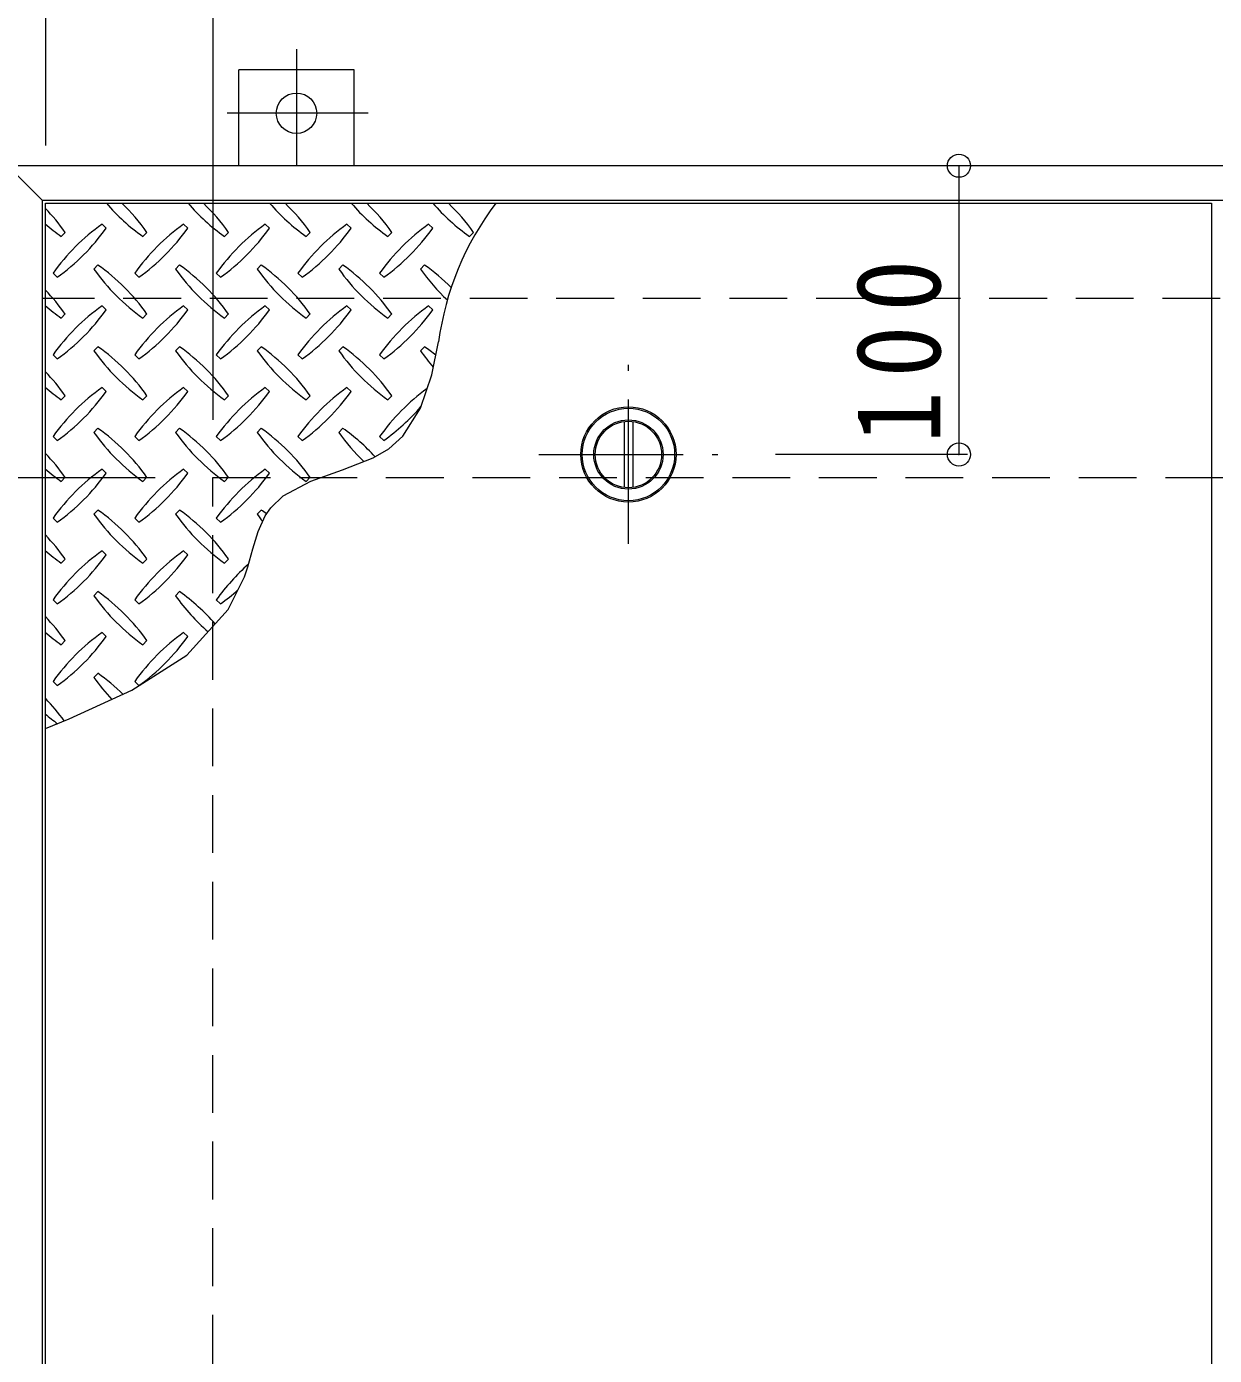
# Model space of a CAD drawing. Units: millimetres at full size, sheet at 1:10; details may follow other scales. Extents: x -2620 to 2604, y -1962 to 1618.
# Drawn here: x -2099.8 to -1688.3, y 700.7 to 1160.9 of the extents above; entities that cross this region are included whole.
import ezdxf

# ---------------------------------------------------------------- set-up
doc = ezdxf.new("R2010")
doc.units = ezdxf.units.MM
doc.header["$LTSCALE"] = 10
doc.header["$PDMODE"] = 32
doc.header["$PDSIZE"] = 8
doc.linetypes.add('CHAIN1', pattern=[8, 5, -1, 1, -1])
doc.linetypes.add('DASHED2', pattern=[3, 2, -1])
for name, color, linetype, lineweight in [('0-1', 2, 'DASHED2', 9), ('0-2', 3, 'Continuous', 9), ('0-3', 2, 'Continuous', 9), ('0-9', 134, 'Continuous', 5), ('0-C', 2, 'Continuous', 9), ('0-E', 3, 'Continuous', 9), ('0-F', 7, 'Continuous', 9)]:
    doc.layers.add(name, color=color, linetype=linetype, lineweight=lineweight)
doc.styles.add('ＭＳ ゴシック', font='')
doc.styles.get('ＭＳ ゴシック').set_extended_font_data('MS Gothic')

msp = doc.modelspace()

# ---------------------------------------------------------------- linework, layer by layer
at = {"layer": '0-1'}
for p, q in [((-876.33, 1066.74), (-2094.33, 1066.74)), ((-2035.33, 304.74), (-2035.33, 1004.74)), ((-2035.33, 1004.74), (-935.33, 1004.74))]:
    msp.add_line(p, q, dxfattribs=at)
at = {"layer": '0-2'}
for p, q in [((-2093.33, 209.74), (-2093.33, 1099.74)), ((-2093.33, 1099.74), (-1689.33, 1099.74)), ((-1689.33, 1099.74), (-1689.33, 209.74))]:
    msp.add_line(p, q, dxfattribs=at)
msp.add_circle((-1891.33, 1012.74), 16.5, dxfattribs=at)
at = {"layer": '0-3'}
for p, q in [((-2106.33, 1112.74), (-2094.33, 1100.74)), ((-864.33, 1112.74), (-2106.33, 1112.74)), ((-2094.33, 208.74), (-2094.33, 1100.74)), ((-876.33, 1100.74), (-2094.33, 1100.74))]:
    msp.add_line(p, q, dxfattribs=at)
at = {"layer": '0-9'}
for p, q in [((-2072.28, 1091.09), (-2073.69, 1092.51)), ((-2043.99, 1091.09), (-2045.41, 1092.51)), ((-2015.71, 1091.09), (-2017.12, 1092.51)), ((-1987.43, 1091.09), (-1988.84, 1092.51)), ((-1959.14, 1091.09), (-1960.56, 1092.51)), ((-2087.84, 1088.27), (-2086.42, 1089.68)), ((-2059.55, 1088.27), (-2058.14, 1089.68)), ((-2031.27, 1088.27), (-2029.85, 1089.68)), ((-2002.98, 1088.27), (-2001.57, 1089.68)), ((-1974.7, 1088.27), (-1973.28, 1089.68)), ((-1946.41, 1088.27), (-1945, 1089.68)), ((-2075.11, 1078.37), (-2076.52, 1076.95)), ((-2046.82, 1078.37), (-2048.24, 1076.95)), ((-2018.54, 1078.37), (-2019.95, 1076.95)), ((-1990.25, 1078.37), (-1991.67, 1076.95)), ((-1961.97, 1078.37), (-1963.38, 1076.95)), ((-2090.66, 1075.54), (-2089.25, 1074.12)), ((-2062.38, 1075.54), (-2060.97, 1074.12)), ((-2034.1, 1075.54), (-2032.68, 1074.12)), ((-2005.81, 1075.54), (-2004.4, 1074.12)), ((-1977.53, 1075.54), (-1976.11, 1074.12)), ((-2072.28, 1062.81), (-2073.69, 1064.22)), ((-2043.99, 1062.81), (-2045.41, 1064.22)), ((-2015.71, 1062.81), (-2017.12, 1064.22)), ((-1987.43, 1062.81), (-1988.84, 1064.22)), ((-1959.14, 1062.81), (-1960.56, 1064.22)), ((-2087.84, 1059.98), (-2086.42, 1061.4)), ((-2059.55, 1059.98), (-2058.14, 1061.4)), ((-2031.27, 1059.98), (-2029.85, 1061.4)), ((-2002.98, 1059.98), (-2001.57, 1061.4)), ((-1974.7, 1059.98), (-1973.28, 1061.4)), ((-2075.11, 1050.08), (-2076.52, 1048.67)), ((-2046.82, 1050.08), (-2048.24, 1048.67)), ((-2018.54, 1050.08), (-2019.95, 1048.67)), ((-1990.25, 1050.08), (-1991.67, 1048.67)), ((-1961.97, 1050.08), (-1963.38, 1048.67)), ((-2090.66, 1047.25), (-2089.25, 1045.84)), ((-2062.38, 1047.25), (-2060.97, 1045.84)), ((-2034.1, 1047.25), (-2032.68, 1045.84)), ((-2005.81, 1047.25), (-2004.4, 1045.84)), ((-1977.53, 1047.25), (-1976.11, 1045.84)), ((-2072.28, 1034.53), (-2073.69, 1035.94)), ((-2043.99, 1034.53), (-2045.41, 1035.94)), ((-2015.71, 1034.53), (-2017.12, 1035.94)), ((-1987.43, 1034.53), (-1988.84, 1035.94)), ((-2087.84, 1031.7), (-2086.42, 1033.11)), ((-2059.55, 1031.7), (-2058.14, 1033.11)), ((-2031.27, 1031.7), (-2029.85, 1033.11)), ((-2002.98, 1031.7), (-2001.57, 1033.11)), ((-1974.7, 1031.7), (-1973.28, 1033.11)), ((-2075.11, 1021.8), (-2076.52, 1020.38)), ((-2046.82, 1021.8), (-2048.24, 1020.38)), ((-2018.54, 1021.8), (-2019.95, 1020.38)), ((-1990.25, 1021.8), (-1991.67, 1020.38)), ((-2090.66, 1018.97), (-2089.25, 1017.55)), ((-2062.38, 1018.97), (-2060.97, 1017.55)), ((-2034.1, 1018.97), (-2032.68, 1017.55)), ((-2005.81, 1018.97), (-2004.4, 1017.55)), ((-1977.53, 1018.97), (-1976.11, 1017.55)), ((-2087.84, 1003.41), (-2086.42, 1004.83)), ((-2072.28, 1006.24), (-2073.69, 1007.65)), ((-2059.55, 1003.41), (-2058.14, 1004.83)), ((-2043.99, 1006.24), (-2045.41, 1007.65)), ((-2031.27, 1003.41), (-2029.85, 1004.83)), ((-2015.71, 1006.24), (-2017.12, 1007.65)), ((-2002.98, 1003.41), (-2001.57, 1004.83)), ((-2090.66, 990.68), (-2089.25, 989.27)), ((-2075.11, 993.51), (-2076.52, 992.1)), ((-2062.38, 990.68), (-2060.97, 989.27)), ((-2046.82, 993.51), (-2048.24, 992.1)), ((-2034.1, 990.68), (-2032.68, 989.27)), ((-2018.54, 993.51), (-2019.95, 992.1)), ((-2087.84, 975.13), (-2086.42, 976.54)), ((-2072.28, 977.96), (-2073.69, 979.37)), ((-2059.55, 975.13), (-2058.14, 976.54)), ((-2043.99, 977.96), (-2045.41, 979.37)), ((-2031.27, 975.13), (-2029.85, 976.54)), ((-2090.66, 962.4), (-2089.25, 960.99)), ((-2075.11, 965.23), (-2076.52, 963.81)), ((-2062.38, 962.4), (-2060.97, 960.99)), ((-2046.82, 965.23), (-2048.24, 963.81)), ((-2034.1, 962.4), (-2032.68, 960.99)), ((-2087.84, 946.84), (-2086.42, 948.26)), ((-2072.28, 949.67), (-2073.69, 951.09)), ((-2059.55, 946.84), (-2058.14, 948.26)), ((-2043.99, 949.67), (-2045.41, 951.09)), ((-2075.11, 936.94), (-2076.52, 935.53)), ((-2090.66, 934.12), (-2089.25, 932.7)), ((-2062.38, 934.12), (-2060.97, 932.7))]:
    msp.add_line(p, q, dxfattribs=at)
msp.add_lwpolyline([(-2093.33, 917.82), (-2085.06, 921.15), (-2063.31, 931.11), (-2044.35, 943.27), (-2029.94, 959.05), (-2024.37, 970.4), (-2023.23, 973.88), (-2021.46, 980.03), (-2019.57, 986.02), (-2017.12, 991.49), (-2015.27, 994.28), (-2010.99, 998.39), (-2001.4, 1003.5), (-1990.43, 1007.39), (-1979.75, 1011.58), (-1974.35, 1014.74), (-1969.51, 1019.12), (-1963.42, 1028.74), (-1959.48, 1040.32), (-1957.12, 1051.75)], dxfattribs=at)
for centre, radius, start, end in [((-2145.46, 1047.61), 72.5, 35.4727, 44.0249), ((-2017.48, 1147.31), 72.5, 221.0079, 234.5273), ((-2117.18, 1047.61), 72.5, 35.4727, 45.9751), ((-1989.19, 1147.31), 72.5, 221.0079, 234.5273), ((-2088.9, 1047.61), 72.5, 35.4727, 45.9751), ((-1960.91, 1147.31), 72.5, 221.0079, 234.5273), ((-2060.61, 1047.61), 72.5, 35.4727, 45.9751), ((-1932.63, 1147.31), 72.5, 221.0079, 234.5273), ((-2032.33, 1047.61), 72.5, 35.4727, 45.9751), ((-1904.34, 1147.31), 72.5, 221.0079, 234.5273), ((-1855.93, 1037.99), 102.13, 142.798, 172.2546), ((-2004.04, 1047.61), 72.5, 35.4727, 45.9751), ((-2045.76, 1147.31), 72.5, 228.9921, 234.5273), ((-2031.62, 1033.46), 72.5, 125.4727, 144.5273), ((-2131.32, 1133.17), 72.5, 305.4726, 324.5273), ((-2003.34, 1033.46), 72.5, 125.4727, 144.5273), ((-2103.04, 1133.17), 72.5, 305.4726, 324.5273), ((-1975.05, 1033.46), 72.5, 125.4727, 144.5273), ((-2074.75, 1133.17), 72.5, 305.4726, 324.5273), ((-1946.77, 1033.46), 72.5, 125.4727, 144.5273), ((-2046.47, 1133.17), 72.5, 305.4726, 324.5273), ((-1918.48, 1033.46), 72.5, 125.4727, 144.5273), ((-2018.19, 1133.17), 72.5, 305.4726, 324.5273), ((-2117.18, 1019.32), 72.5, 35.4727, 54.5273), ((-2088.9, 1019.32), 72.5, 35.4727, 54.5273), ((-2060.61, 1019.32), 72.5, 35.4727, 54.5273), ((-2032.33, 1019.32), 72.5, 35.4727, 54.5273), ((-2004.04, 1019.32), 72.5, 44.946, 54.5273), ((-2017.48, 1119.02), 72.5, 215.4726, 234.5273), ((-1989.19, 1119.02), 72.5, 215.4726, 234.5273), ((-1960.91, 1119.02), 72.5, 215.4726, 234.5273), ((-1932.63, 1119.02), 72.5, 215.4726, 234.5273), ((-1904.34, 1119.02), 72.5, 215.4726, 226.6986), ((-2145.46, 1019.32), 72.5, 35.4727, 44.0249), ((-2045.76, 1119.02), 72.5, 228.9921, 234.5273), ((-2031.62, 1005.18), 72.5, 125.4727, 144.5273), ((-2003.34, 1005.18), 72.5, 125.4727, 144.5273), ((-1975.05, 1005.18), 72.5, 125.4727, 144.5273), ((-1946.77, 1005.18), 72.5, 125.4727, 144.5273), ((-1918.48, 1005.18), 72.5, 125.4727, 144.5273), ((-2131.32, 1104.88), 72.5, 305.4726, 324.5273), ((-2103.04, 1104.88), 72.5, 305.4726, 324.5273), ((-2074.75, 1104.88), 72.5, 305.4726, 324.5273), ((-2046.47, 1104.88), 72.5, 305.4726, 324.5273), ((-2018.19, 1104.88), 72.5, 305.4726, 324.5273), ((-2117.18, 991.04), 72.5, 35.4727, 54.5273), ((-2088.9, 991.04), 72.5, 35.4727, 54.5273), ((-2060.61, 991.04), 72.5, 35.4727, 54.5273), ((-2032.33, 991.04), 72.5, 35.4727, 54.5273), ((-2004.04, 991.04), 72.5, 50.6568, 54.5273), ((-2017.48, 1090.74), 72.5, 215.4726, 234.5273), ((-1989.19, 1090.74), 72.5, 215.4726, 234.5273), ((-1960.91, 1090.74), 72.5, 215.4726, 234.5273), ((-1932.63, 1090.74), 72.5, 215.4726, 234.5273), ((-1904.34, 1090.74), 72.5, 215.4726, 221.1628), ((-2145.46, 991.04), 72.5, 35.4727, 44.0249), ((-2045.76, 1090.74), 72.5, 228.9921, 234.5273), ((-2031.62, 976.9), 72.5, 125.4727, 144.5273), ((-2003.34, 976.9), 72.5, 125.4727, 144.5273), ((-1975.05, 976.9), 72.5, 125.4727, 144.5273), ((-1946.77, 976.9), 72.5, 125.4727, 144.5273), ((-2131.32, 1076.6), 72.5, 305.4726, 324.5273), ((-2103.04, 1076.6), 72.5, 305.4726, 324.5273), ((-2074.75, 1076.6), 72.5, 305.4726, 324.5273), ((-2046.47, 1076.6), 72.5, 305.4726, 324.5273), ((-1918.48, 976.9), 72.5, 126.0071, 144.5273), ((-2018.19, 1076.6), 72.5, 305.4726, 319.2924), ((-2117.18, 962.75), 72.5, 35.4727, 54.5273), ((-2088.9, 962.75), 72.5, 35.4727, 54.5273), ((-2060.61, 962.75), 72.5, 35.4727, 54.5273), ((-2032.33, 962.75), 72.5, 42.7481, 54.5273), ((-2017.48, 1062.46), 72.5, 215.4726, 234.5273), ((-1989.19, 1062.46), 72.5, 215.4726, 234.5273), ((-1960.91, 1062.46), 72.5, 215.4726, 234.5273), ((-1932.63, 1062.46), 72.5, 215.4726, 225.9971), ((-2145.46, 962.75), 72.5, 35.4727, 44.0249), ((-2045.76, 1062.46), 72.5, 228.9921, 234.5273), ((-2031.62, 948.61), 72.5, 125.4727, 144.5273), ((-2131.32, 1048.31), 72.5, 305.4726, 324.5273), ((-2003.34, 948.61), 72.5, 125.4727, 144.5273), ((-2103.04, 1048.31), 72.5, 305.4726, 324.5273), ((-1975.05, 948.61), 72.5, 125.4727, 144.5273), ((-2074.75, 1048.31), 72.5, 305.4726, 324.5273), ((-2017.48, 1034.17), 72.5, 215.4726, 234.5273), ((-2117.18, 934.47), 72.5, 35.4727, 54.5273), ((-1989.19, 1034.17), 72.5, 215.4726, 234.5273), ((-2088.9, 934.47), 72.5, 35.4727, 54.5273), ((-1960.91, 1034.17), 72.5, 215.4726, 218.0357), ((-2060.61, 934.47), 72.5, 52.7083, 54.5273), ((-2145.46, 934.47), 72.5, 35.4727, 44.0249), ((-2045.76, 1034.17), 72.5, 228.9921, 234.5273), ((-2031.62, 920.33), 72.5, 125.4727, 144.5273), ((-2131.32, 1020.03), 72.5, 305.4726, 324.5273), ((-2003.34, 920.33), 72.5, 125.4727, 144.5273), ((-2103.04, 1020.03), 72.5, 305.4726, 324.5273), ((-1975.05, 920.33), 72.5, 131.3876, 144.5273), ((-2017.48, 1005.89), 72.5, 215.4726, 234.5273), ((-2117.18, 906.19), 72.5, 35.4727, 54.5273), ((-1989.19, 1005.89), 72.5, 215.4726, 228.7796), ((-2088.9, 906.19), 72.5, 41.3528, 54.5273), ((-2074.75, 1020.03), 72.5, 305.4726, 311.5983), ((-2145.46, 906.19), 72.5, 35.4727, 44.0249), ((-2045.76, 1005.89), 72.5, 228.9921, 234.5273), ((-2031.62, 892.04), 72.5, 125.4727, 144.5273), ((-2131.32, 991.74), 72.5, 305.4726, 324.5273), ((-2003.34, 892.04), 72.5, 125.4727, 144.5273), ((-2103.04, 991.74), 72.5, 305.4726, 324.5273), ((-2017.48, 977.6), 72.5, 215.4726, 223.2598), ((-2117.18, 877.9), 72.5, 45.5745, 54.5273), ((-2145.46, 877.9), 72.5, 35.9479, 44.0249), ((-2045.76, 977.6), 72.5, 228.9921, 233.2528)]:
    msp.add_arc(centre, radius, start, end, dxfattribs=at)
at = {"layer": '0-C', "linetype": 'CHAIN1'}
for p, q in [((-1891.33, 981.74), (-1891.33, 1043.74)), ((-1922.33, 1012.74), (-1860.33, 1012.74))]:
    msp.add_line(p, q, dxfattribs=at)
at = {"layer": '0-C'}
for p, q in [((-1892.83, 1024.14), (-1892.83, 1001.34)), ((-1889.83, 1024.14), (-1889.83, 1001.34))]:
    msp.add_line(p, q, dxfattribs=at)
for radius in [16, 12, 11.5]:
    msp.add_circle((-1891.33, 1012.74), radius, dxfattribs=at)
at = {"layer": '0-E', "linetype": 'CHAIN1'}
for p, q in [((-2006.33, 1153.1), (-2006.33, 1112.94)), ((-1981.49, 1130.94), (-2030.38, 1130.94))]:
    msp.add_line(p, q, dxfattribs=at)
at = {"layer": '0-E'}
for p, q in [((-1986.33, 1145.94), (-2026.33, 1145.94)), ((-2026.33, 1112.74), (-2026.33, 1145.94)), ((-1986.33, 1112.74), (-1986.33, 1145.94))]:
    msp.add_line(p, q, dxfattribs=at)
msp.add_circle((-2006.33, 1130.94), 7, dxfattribs=at)
at = {"layer": '0-F'}
for p, q in [((-2093.33, 1350.66), (-2093.33, 1119.74)), ((-2035.33, 1232.45), (-2035.33, 1024.74)), ((-1776.84, 1112.74), (-1776.84, 1012.74)), ((-1773.84, 1012.74), (-1840.33, 1012.74)), ((-2244.84, 1004.74), (-2055.33, 1004.74))]:
    msp.add_line(p, q, dxfattribs=at)
for p in [(-1776.84, 1112.74), (-1776.84, 1012.74)]:
    msp.add_point(p, dxfattribs=at)

# ---------------------------------------------------------------- texts
at = {"layer": '0-F', "color": 2, "insert": (-1782.84, 1016.62), "char_height": 29.33, "attachment_point": 7, "rotation": 90, "style": 'ＭＳ ゴシック'}
msp.add_mtext('\\T1.27;\\W0.9;100', dxfattribs=at)

doc.saveas('drawing.dxf')
